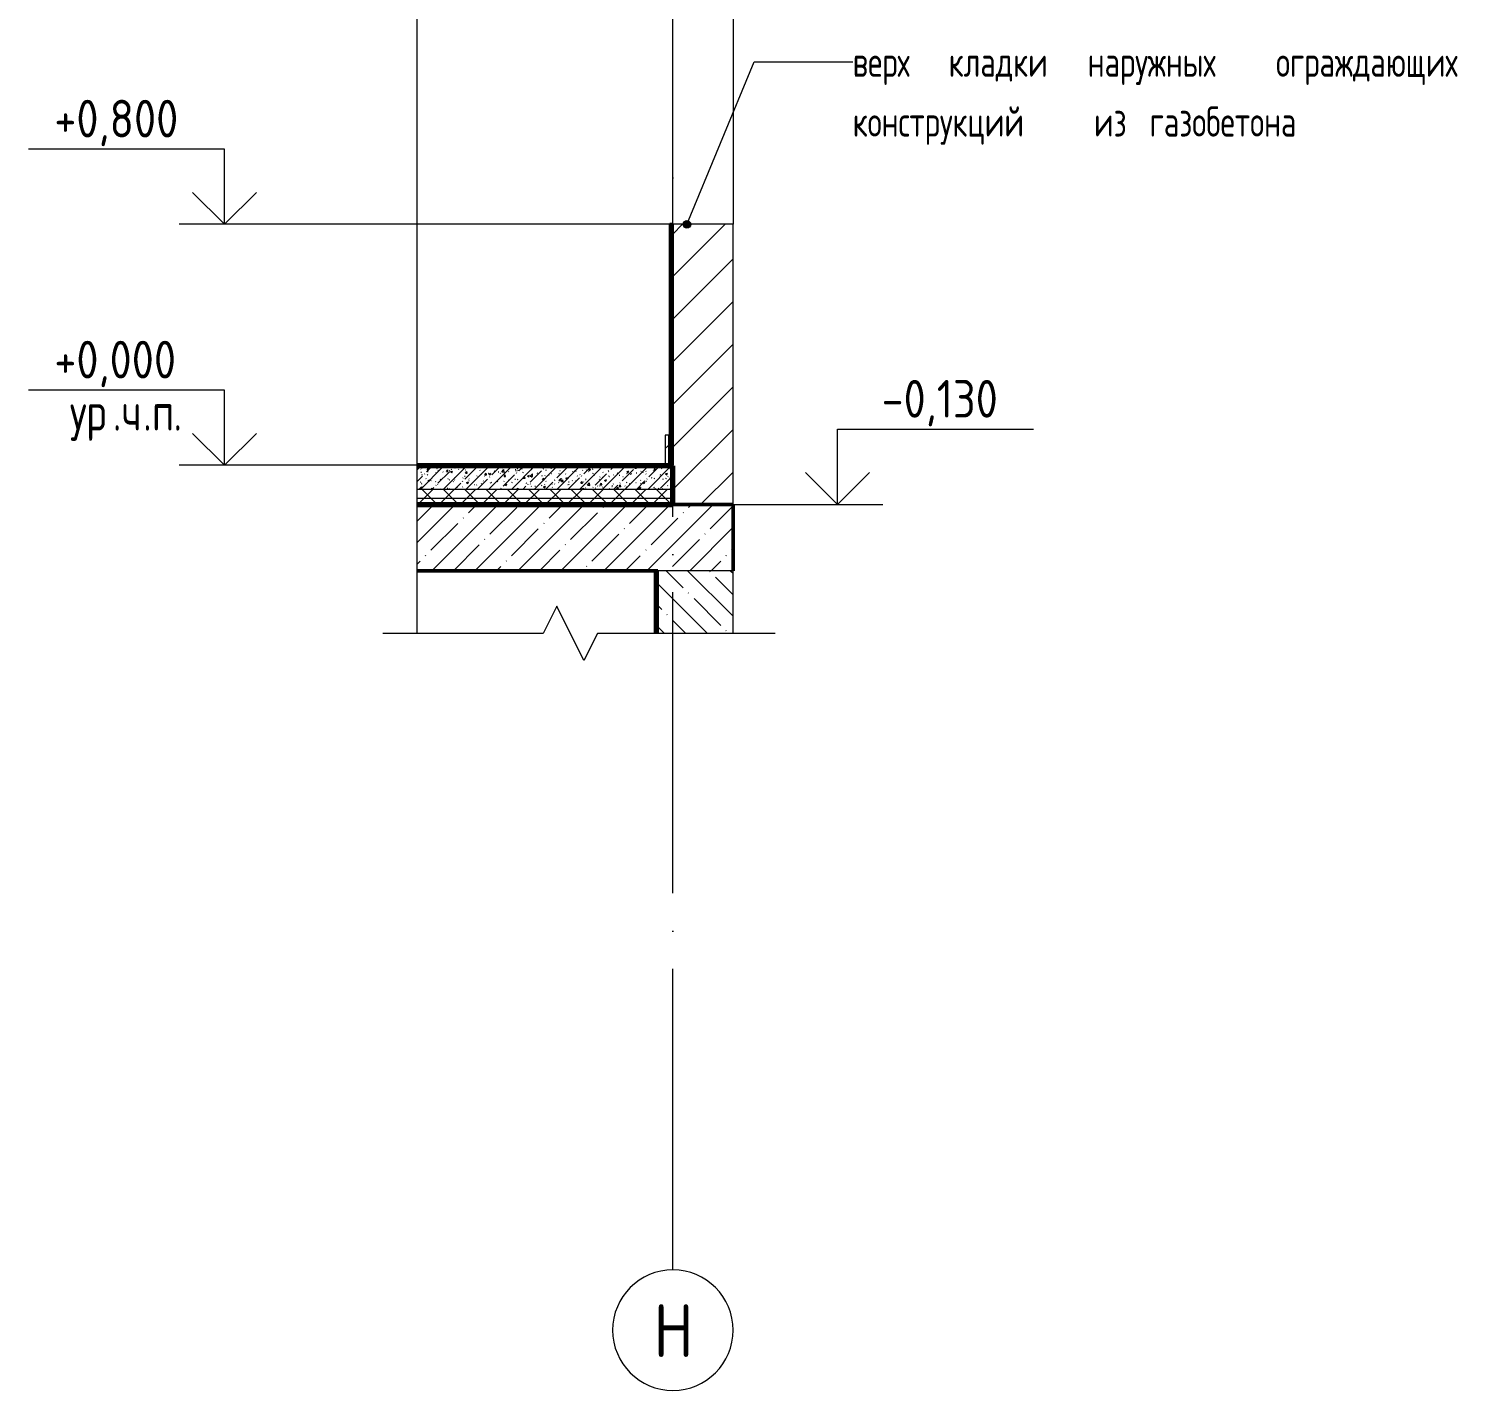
# Model space of a CAD drawing. Header units: millimetres. Extents: x -68946 to 288321, y -402657 to 324925.
# Drawn here: x 283371 to 288113, y 260112 to 264633 of the extents above; entities that cross this region are included whole.
import ezdxf

# ---------------------------------------------------------------- set-up
doc = ezdxf.new("R2010")
doc.units = ezdxf.units.MM
doc.linetypes.add('ADSK_Линия сетки_2_', pattern=[1250, 1000, -125, 0, -125])
doc.linetypes.add('ADSK_Линия сетки_3_', pattern=[1250, 1000, -125, 0, -125])
for name, color, linetype, lineweight in [('A-____-NOTE-TEXT', 250, 'Continuous', 9), ('A-CLNG-____-OTLN', 250, 'Continuous', 9), ('A-DETL-____-OTLN', 250, 'Continuous', 5), ('A-DETL-GENF-OTLN', 250, 'Continuous', 5), ('A-FLOR-____-MCUT', 250, 'Continuous', 9), ('A-FLOR-____-PATT', 250, 'Continuous', 25), ('A-FLOR-FNSH-MCUT', 250, 'Continuous', 25), ('A-WALL-____-MCUT', 250, 'Continuous', 13), ('A-WALL-____-PATT', 250, 'Continuous', 13), ('A-WALL-FNSH-MCUT', 250, 'Continuous', 13), ('G-____-____-DIMS', 250, 'Continuous', 9), ('G-____-____-TEXT', 250, 'Continuous', 9), ('S-GRID-____-IDEN', 250, 'Continuous', 9), ('S-GRID-____-OTLN', 250, 'Continuous', 9)]:
    doc.layers.add(name, color=color, linetype=linetype, lineweight=lineweight)
doc.styles.add('GOST Common_4', font='', dxfattribs={"width": 0.9, "height": 175})
doc.styles.add('GOST Common_5', font='', dxfattribs={"width": 0.8, "height": 125})
doc.styles.add('GOST Common_6', font='', dxfattribs={"width": 0.9, "height": 125})
doc.styles.add('ISOCPEUR_I_3', font='ГОСТ тип А.ttf', dxfattribs={"width": 0.9, "height": 100})
doc.styles.get('GOST Common_4').set_extended_font_data('GOST Common')
doc.styles.get('GOST Common_5').set_extended_font_data('GOST Common')
doc.styles.get('GOST Common_6').set_extended_font_data('GOST Common')
pattern_1 = [(45, (-43543.95, 4850), (-71.2806, 71.2806), []), (45, (-43472.67, 4850), (-71.2806, 71.2806), [126.008, -25.202, 1.676, -23.525])]

# ---------------------------------------------------------------- blocks, each defined once
blk = doc.blocks.new('Ось сетки - Круг_Ø8 мм-950900-А-А')
at = {"layer": 'S-GRID-____-IDEN', "color": 70, "lineweight": 20}
for start, end in [(0, 180), (180, 360)]:
    blk.add_arc((-43525, -2870.9), 200, start, end, dxfattribs=at)
blk = doc.blocks.new('0083_СОШ675_ВК_R22_rvt-1-А-А')
at = {"layer": 'S-GRID-____-OTLN', "linetype": 'ADSK_Линия сетки_2_'}
blk.add_line((-43525, -2670.9), (-43525, 5860.9), dxfattribs=at)
at = {"layer": 'S-GRID-____-IDEN', "color": 190, "lineweight": 5}
blk.add_blockref('Ось сетки - Круг_Ø8 мм-950900-А-А', (0, 0), dxfattribs=at)
at = {"layer": 'S-GRID-____-IDEN', "insert": (-43589.3, -2784.7), "char_height": 175, "width": 155.127, "attachment_point": 1, "style": 'GOST Common_4'}
blk.add_mtext('\\fGOST Common|b0|i0|c204|p34|;\\W.9;Н', dxfattribs=at)
blk = doc.blocks.new('Ось сетки - Круг_Ø8 мм-8258-А-А')
at = {"layer": 'S-GRID-____-IDEN', "color": 70, "lineweight": 20}
for start, end in [(0, 180), (180, 360)]:
    blk.add_arc((-43525, -2870.9), 200, start, end, dxfattribs=at)
blk = doc.blocks.new('0083_СОШ675_АИ_R22_rvt-2-А-А')
at = {"layer": 'A-FLOR-____-PATT', "lineweight": 9}
h = blk.add_hatch(dxfattribs=at)
h.set_pattern_fill('FP_54', color=90, style=0, pattern_type=2)
h.set_pattern_definition([(45, (-43543.95, 4850), (-37.717, 37.717), [53.34, -8.89, 1.778, -8.89]), (45, (-43543.95, 4887.694), (-37.717, 37.717), []), (50, (-43543.95, 4850), (63.764, -5.5789), [6.667, -73.342]), (355, (-43543.95, 4850), (-12.335, 66.8695), [5.334, -58.674]), (100.451, (-43538.635, 4849.535), (51.4304, 61.291), [5.667, -62.332]), (46.184, (-43543.95, 4867.78), (94.877, -14.715), [10.001, -110.014]), (96.636, (-43536.04, 4866.55), (83.091, 86.599), [8.5, -93.497]), (351.184, (-43543.95, 4867.78), (83.092, 86.599), [8.001, -88.011]), (21, (-43535.06, 4863.335), (53.0645, -35.7927), [6.667, -73.342]), (326, (-43535.06, 4863.335), (21.6307, 64.4655), [5.334, -58.674]), (71.451, (-43530.64, 4860.35), (74.6965, 28.6724), [5.667, -62.332]), (37.5, (-43543.95, 4850), (1.0804, 29.59427), [1.676, -56.286, 1.676, -57.887, -58.896]), (37.5, (-43543.95, 4850), (1.0804, 29.59427), [-117.526, 1.676, -57.22]), (7.5, (-43543.95, 4850), (23.3864, 35.0635), [1.676, -32.283, 1.676, -54.953, -22.447]), (7.5, (-43543.95, 4850), (23.3864, 35.0635), [-90.589, 1.676, -20.771]), (327.5, (-43563.773, 4850), (47.45657, -2.00547), [1.676, -20.549, 1.676, -67.666, -92.012]), (327.5, (-43563.773, 4850), (47.45657, -2.00547), [-91.567, 1.676, -90.335]), (317.5, (-43572.663, 4850), (51.845, 8.899), [1.676, -27.216, 1.676, -44.374, -65.342]), (317.5, (-43572.663, 4850), (51.845, 8.899), [-74.943, 1.676, -63.665])])
h.paths.add_polyline_path([(-44373.7, 4120), (-43525, 4120), (-43525, 4198), (-44373.7, 4198)])
h = blk.add_hatch(dxfattribs=at)
h.set_pattern_fill('FP_57', color=90, style=0, pattern_type=2)
h.set_pattern_definition([(45, (-43543.95, 4850), (-35.35534, 35.35534), []), (135, (-43543.95, 4850), (-35.35534, -35.35534), [])])
h.paths.add_polyline_path([(-43525, -130), (-43525, -80), (-44373.7, -80), (-44373.7, -130)])
at = {"layer": 'A-WALL-____-PATT', "lineweight": 9}
for color, points in [(140, [(-43525, 4200), (-43525, 4451.4), (-43535, 4451.4), (-43535, 4200)]), (214, [(-43575, -558), (-43575, -350), (-43585, -350), (-43585, -558)])]:
    blk.add_hatch(color=color, dxfattribs=at).paths.add_polyline_path(points)
h = blk.add_hatch(dxfattribs=at)
h.set_pattern_fill('FP_53', color=252, style=0, pattern_type=2)
h.set_pattern_definition(pattern_1)
h.paths.add_polyline_path([(-43535, 4200), (-43535, 4300), (-43540, 4300), (-43540, 4200)])
h = blk.add_hatch(color=140, dxfattribs=at)
h.paths.add_polyline_path([(-43535, 0), (-43525, 0), (-43525, 800), (-43535, 800)])
h.paths.add_polyline_path([(-43535, 3300), (-43525, 3300), (-43525, 3900), (-43535, 3900)])
h = blk.add_hatch(dxfattribs=at)
h.set_pattern_fill('FP_53', color=252, style=0, pattern_type=2)
h.set_pattern_definition(pattern_1)
h.paths.add_polyline_path([(-43540, 0), (-43540, 100), (-43550, 100), (-43550, 0)])
h = blk.add_hatch(dxfattribs=at)
h.set_pattern_fill('FP_53', color=252, style=0, pattern_type=2)
h.set_pattern_definition(pattern_1)
h.paths.add_polyline_path([(-43535, 0), (-43535, 100), (-43540, 100), (-43540, 0)])
at = {"layer": 'A-CLNG-____-OTLN', "color": 90}
for p, q in [((-43555, 3300), (-44373.7, 3300)), ((-43585, -350), (-44373.7, -350))]:
    blk.add_line(p, q, dxfattribs=at)
at = {"layer": 'A-FLOR-____-MCUT', "color": 70, "lineweight": 20}
blk.add_line((-43525, -80), (-44373.7, -80), dxfattribs=at)
at = {"layer": 'A-FLOR-FNSH-MCUT', "color": 90, "lineweight": 9}
for p, q in [((-43525, 4200), (-44373.7, 4200)), ((-43525, 4198), (-43525, 4200)), ((-43525, 0), (-44373.7, 0)), ((-43525, -2), (-43525, 0))]:
    blk.add_line(p, q, dxfattribs=at)
at = {"layer": 'A-FLOR-FNSH-MCUT', "color": 220, "lineweight": 70}
for p, q in [((-43525, 4198), (-44373.7, 4198)), ((-43525, 4120), (-43525, 4198)), ((-44373.7, 4120), (-43525, 4120)), ((-43525, -2), (-44373.7, -2)), ((-43525, -80), (-43525, -2)), ((-43525, -130), (-43525, -80)), ((-44373.7, -130), (-43525, -130))]:
    blk.add_line(p, q, dxfattribs=at)
at = {"layer": 'A-WALL-____-MCUT', "color": 180, "lineweight": 35}
for p, q in [((-43535, 4451.4), (-43535, 4200)), ((-43525, 4200), (-43525, 4451.4)), ((-43535, 4200), (-43525, 4200)), ((-43525, 3900), (-43535, 3900)), ((-43535, 3900), (-43535, 3300)), ((-43525, 3300), (-43525, 3900)), ((-43535, 3300), (-43525, 3300)), ((-43525, 800), (-43535, 800)), ((-43535, 800), (-43535, 0)), ((-43525, 0), (-43525, 800)), ((-43535, 0), (-43525, 0)), ((-43575, -350), (-43585, -350)), ((-43585, -350), (-43585, -558)), ((-43575, -558), (-43575, -350))]:
    blk.add_line(p, q, dxfattribs=at)
at = {"layer": 'A-WALL-FNSH-MCUT', "color": 90, "lineweight": 9}
for p, q in [((-43525, 4300), (-43540, 4300)), ((-43540, 4300), (-43540, 4200)), ((-43525, 4200), (-43525, 4300)), ((-43540, 4200), (-43525, 4200)), ((-43535, 100), (-43550, 100)), ((-43550, 100), (-43550, 0)), ((-43525, 100), (-43540, 100)), ((-43540, 100), (-43540, 0)), ((-43535, 0), (-43535, 100)), ((-43525, 0), (-43525, 100)), ((-43550, 0), (-43535, 0)), ((-43540, 0), (-43525, 0))]:
    blk.add_line(p, q, dxfattribs=at)
at = {"layer": 'S-GRID-____-OTLN', "linetype": 'ADSK_Линия сетки_3_'}
blk.add_line((-43525, -2670.9), (-43525, 5860.9), dxfattribs=at)
at = {"layer": 'S-GRID-____-IDEN', "color": 190, "lineweight": 5}
blk.add_blockref('Ось сетки - Круг_Ø8 мм-8258-А-А', (0, 0), dxfattribs=at)
at = {"layer": 'S-GRID-____-IDEN', "insert": (-43589.3, -2784.7), "char_height": 175, "width": 155.127, "attachment_point": 1, "style": 'GOST Common_4'}
blk.add_mtext('\\fGOST Common|b0|i0|c204|p34|;\\W.9;Н', dxfattribs=at)
blk = doc.blocks.new('DET_L_Линия разрыва - М50-40156119-А-А')
at = {"layer": 'A-DETL-GENF-OTLN', "lineweight": 9}
for p, q in [((-44373.7, 2085.2), (-44373.7, 4451.4)), ((-44463.7, 1950.2), (-44283.7, 2040.2)), ((-44283.7, 2040.2), (-44373.7, 2085.2)), ((-44373.7, 1905.2), (-44463.7, 1950.2)), ((-44373.7, -558), (-44373.7, 1905.2))]:
    blk.add_line(p, q, dxfattribs=at)
blk = doc.blocks.new('DET_L_Линия разрыва - М50-40156123-А-А')
at = {"layer": 'A-DETL-GENF-OTLN', "lineweight": 9}
for p, q in [((-43910.5, -468), (-43955.5, -558)), ((-43820.5, -648), (-43910.5, -468)), ((-43955.5, -558), (-44487.7, -558)), ((-43775.5, -558), (-43820.5, -648)), ((-43185.5, -558), (-43775.5, -558))]:
    blk.add_line(p, q, dxfattribs=at)
blk = doc.blocks.new('Высотные отметки - Стрелка вверх_ур_ч_п_-32693425-А-А')
at = {"layer": 'A-____-NOTE-TEXT'}
for p, q in [((-45013.4, 250), (-45663.4, 250)), ((-45013.4, 0), (-45013.4, 250)), ((-45013.4, 0), (-45119.4, 106.1)), ((-45013.4, 0), (-44907.3, 106.1)), ((-44863.4, 0), (-45163.4, 0))]:
    blk.add_line(p, q, dxfattribs=at)
blk = doc.blocks.new('Высотные отметки - Стрелка вверх-32693645-А-А')
at = {"layer": 'A-____-NOTE-TEXT'}
for p, q in [((-45013.4, 1050), (-45663.4, 1050)), ((-45013.4, 800), (-45013.4, 1050)), ((-45013.4, 800), (-45119.4, 906.1)), ((-45013.4, 800), (-44907.3, 906.1)), ((-44863.4, 800), (-45163.4, 800))]:
    blk.add_line(p, q, dxfattribs=at)

msp = doc.modelspace()

# ---------------------------------------------------------------- hatches: boundary and pattern name
at = {"layer": 'A-FLOR-____-PATT', "lineweight": 9}
h = msp.add_hatch(dxfattribs=at)
h.set_pattern_fill('FP_54', color=256, style=0, pattern_type=2)
h.set_pattern_definition([(45, (285490.39, 268033.19), (-37.7171, 37.7171), [53.34, -8.89, 1.778, -8.89]), (45, (285490.39, 268070.88), (-37.7171, 37.7171), []), (50, (285490.39, 268033.19), (63.7639, -5.57885), [6.667, -73.342]), (355, (285490.39, 268033.19), (-12.3349, 66.8695), [5.334, -58.674]), (100.451, (285495.704, 268032.723), (51.43036, 61.291), [5.667, -62.332]), (46.184, (285490.39, 268050.97), (94.8772, -14.7148), [10.001, -110.014]), (96.636, (285498.3, 268049.74), (83.0912, 86.5993), [8.5, -93.497]), (351.184, (285490.39, 268050.97), (83.092, 86.5993), [8.001, -88.011]), (21, (285499.28, 268046.523), (53.0645, -35.7927), [6.667, -73.342]), (326, (285499.28, 268046.523), (21.6307, 64.4655), [5.334, -58.674]), (71.451, (285503.7, 268043.54), (74.69646, 28.6724), [5.667, -62.332]), (37.5, (285490.39, 268033.188), (1.08041, 29.59427), [1.676, -56.286, 1.676, -57.887, -58.896]), (37.5, (285490.39, 268033.188), (1.08041, 29.59427), [-117.526, 1.676, -57.22]), (7.5, (285490.39, 268033.188), (23.38637, 35.0635), [1.676, -32.283, 1.676, -54.953, -22.447]), (7.5, (285490.39, 268033.188), (23.38637, 35.0635), [-90.589, 1.676, -20.771]), (327.5, (285470.566, 268033.188), (47.45657, -2.00547), [1.676, -20.549, 1.676, -67.666, -92.012]), (327.5, (285470.566, 268033.188), (47.45657, -2.00547), [-91.567, 1.676, -90.335]), (317.5, (285461.676, 268033.19), (51.84495, 8.89904), [1.676, -27.216, 1.676, -44.374, -65.342]), (317.5, (285461.676, 268033.19), (51.84495, 8.89904), [-74.943, 1.676, -63.665])])
h.paths.add_polyline_path([(285509.338, 263103.1883), (285509.338, 263181.1883), (284660.6662, 263181.1883), (284660.6662, 263103.1883)])
h = msp.add_hatch(dxfattribs=at)
h.set_pattern_fill('FP_53', color=256, style=0, pattern_type=2)
h.set_pattern_definition([(45, (285490.39, 268033.19), (-71.2806, 71.2806), []), (45, (285561.67, 268033.19), (-71.2806, 71.2806), [126.008, -25.202, 1.676, -23.525])])
h.paths.add_polyline_path([(285709.338, 262833.1883), (285709.338, 263053.1883), (284660.6662, 263053.1883), (284660.6662, 262833.1883)])
at = {"layer": 'A-WALL-____-PATT', "lineweight": 15}
h = msp.add_hatch(dxfattribs=at)
h.set_pattern_fill('FP_56', color=256, style=0, pattern_type=2)
h.set_pattern_definition([(45, (285490.39, 268033.19), (-70.7107, 70.7107), [])])
h.paths.add_polyline_path([(285709.338, 263053.1883), (285709.338, 263983.1883), (285509.338, 263983.1883), (285509.338, 263053.1883)])
h = msp.add_hatch(dxfattribs=at)
h.set_pattern_fill('FP_55', color=256, style=0, pattern_type=2)
h.set_pattern_definition([(135, (285490.39, 268033.19), (-71.2806, -71.2806), []), (135, (285561.67, 268033.19), (-71.2806, -71.2806), [126.008, -25.202, 1.676, -23.525])])
h.paths.add_polyline_path([(285709.338, 262625.1536), (285709.338, 262833.1883), (285459.338, 262833.1883), (285459.338, 262625.1536)])
at = {"layer": 'G-____-____-TEXT'}
h = msp.add_hatch(color=110, dxfattribs=at)
edge = h.paths.add_edge_path()
edge.add_arc((285556.0797, 263982.952), 12.5, 0, 360)

# ---------------------------------------------------------------- linework, layer by layer
at = {"layer": 'A-CLNG-____-OTLN'}
msp.add_line((285454.338, 262832.1883), (284660.6662, 262832.1883), dxfattribs=at)
at = {"layer": 'A-DETL-____-OTLN', "lineweight": 9}
for p, q in [((285509.338, 263983.1883), (285509.338, 266483.1883)), ((285709.3386, 266483.1883), (285709.3386, 263983.1883))]:
    msp.add_line(p, q, dxfattribs=at)
at = {"layer": 'A-FLOR-____-MCUT'}
for p, q in [((285509.338, 263181.1883), (284660.6662, 263181.1883)), ((285509.338, 263103.1883), (284660.6662, 263103.1883))]:
    msp.add_line(p, q, dxfattribs=at)
at = {"layer": 'A-FLOR-FNSH-MCUT', "color": 100, "lineweight": 9}
for p, q in [((285509.338, 263183.1883), (284660.6662, 263183.1883)), ((285509.338, 263073.1883), (285509.338, 263183.1883))]:
    msp.add_line(p, q, dxfattribs=at)
at = {"layer": 'A-FLOR-FNSH-MCUT', "color": 60, "lineweight": 15}
for p, q in [((285509.338, 263073.1883), (284660.6662, 263073.1883)), ((285509.338, 263053.1883), (285509.338, 263073.1883))]:
    msp.add_line(p, q, dxfattribs=at)
at = {"layer": 'A-FLOR-FNSH-MCUT', "color": 210, "lineweight": 50}
for p, q in [((285709.338, 263053.1883), (284660.6662, 263053.1883)), ((285709.338, 262833.1883), (285709.338, 263053.1883)), ((284660.6662, 262833.1883), (285459.338, 262833.1883))]:
    msp.add_line(p, q, dxfattribs=at)
at = {"layer": 'A-WALL-____-MCUT', "lineweight": 15}
for p, q in [((285509.338, 263983.1883), (285509.338, 263053.1883)), ((285709.338, 263983.1883), (285509.338, 263983.1883)), ((285709.338, 263053.1883), (285709.338, 263983.1883)), ((285509.338, 263053.1883), (285709.338, 263053.1883)), ((285459.338, 262833.1883), (285459.338, 262625.1536)), ((285709.338, 262833.1883), (285459.338, 262833.1883)), ((285709.338, 262625.1536), (285709.338, 262833.1883))]:
    msp.add_line(p, q, dxfattribs=at)
at = {"layer": 'G-____-____-DIMS'}
for p, q in [((284969.3092, 263983.1883), (284020.9662, 263983.1883)), ((285562.769, 263983.1883), (284969.3092, 263983.1883)), ((285388.1114, 263183.1883), (284020.9662, 263183.1883)), ((285472.8194, 263183.1883), (285388.1114, 263183.1883)), ((284842.469, 263053.1883), (286055.7473, 263053.1883)), ((285176.2869, 263053.1883), (284842.469, 263053.1883))]:
    msp.add_line(p, q, dxfattribs=at)
at = {"layer": 'G-____-____-TEXT', "color": 110}
for p, q in [((285556.0797, 263982.952), (285779.0912, 264522.7981)), ((285779.0912, 264522.7981), (286106.2848, 264522.7981))]:
    msp.add_line(p, q, dxfattribs=at)
msp.add_circle((285556.0797, 263982.952), 12.5, dxfattribs=at)

# ---------------------------------------------------------------- block references
at = {"color": 210, "lineweight": 5}
for name in ['0083_СОШ675_АИ_R22_rvt-2-А-А', '0083_СОШ675_ВК_R22_rvt-1-А-А']:
    msp.add_blockref(name, (329034.3386, 263183.1883), dxfattribs=at)
at = {"layer": 'A-____-NOTE-TEXT'}
for name in ['Высотные отметки - Стрелка вверх-32693645-А-А', 'Высотные отметки - Стрелка вверх_ур_ч_п_-32693425-А-А']:
    msp.add_blockref(name, (329034.3386, 263183.1883), dxfattribs=at)
at = {"layer": 'A-DETL-GENF-OTLN', "lineweight": 9}
for name in ['DET_L_Линия разрыва - М50-40156119-А-А', 'DET_L_Линия разрыва - М50-40156123-А-А']:
    msp.add_blockref(name, (329034.3386, 263183.1883), dxfattribs=at)
at = {"layer": 'G-____-____-DIMS', "extrusion": (0, 0, -1)}
msp.add_blockref('Высотные отметки - Стрелка вверх-32693645-А-А', (-241042.3749, 262253.1883), dxfattribs=at)

# ---------------------------------------------------------------- texts
at = {"layer": 'G-____-____-DIMS', "char_height": 125, "attachment_point": 1, "line_spacing_factor": 1.022761, "style": 'GOST Common_6'}
for s, insert, width in [('+0,800', (283456.6282, 264396.5418), 514.411284), ('+0,000', (283456.6282, 263596.5418), 514.411284), ('-0,130', (286202.0947, 263466.5418), 488.766147)]:
    msp.add_mtext(s, dxfattribs=dict(at, insert=insert, width=width))
at = {"layer": 'G-____-____-DIMS', "char_height": 125, "attachment_point": 1, "style": 'GOST Common_5'}
for s, insert, width in [('ур', (283508.0034, 263423.4612), 173.1645), ('\\fGOST Common|b0|i0|c204|p34|;\\W.8;ч', (283679.9826, 263423.4612), 86.58225), ('\\fGOST Common|b0|i0|c204|p34|;\\W.8;п', (283780.5243, 263423.4612), 86.58225), ('\\fGOST Common|b0|i0|c204|p34|;\\W.8;.', (283650.8784, 263423.4612), 35.27425), ('\\fGOST Common|b0|i0|c204|p34|;\\W.8;.', (283751.4201, 263423.4612), 35.27425), ('\\fGOST Common|b0|i0|c204|p34|;\\W.8;.', (283851.9618, 263423.4612), 35.27425)]:
    msp.add_mtext(s, dxfattribs=dict(at, insert=insert, width=width))
at = {"layer": 'G-____-____-TEXT', "color": 7, "char_height": 100, "attachment_point": 1, "style": 'ISOCPEUR_I_3'}
for s, insert, width in [('верх', (286106.2848, 264572.7981), 317.46825), ('кладки', (286424.777, 264572.7981), 490.63275), ('наружных', (286886.1442, 264572.7981), 689.050406), ('ограждающих', (287511.2223, 264572.7981), 981.2655), ('конструкций', (286106.2848, 264374.3606), 901.898438), ('из', (286906.9801, 264374.3606), 155.126531), ('газобетона', (287091.527, 264374.3606), 844.176938)]:
    msp.add_mtext(s, dxfattribs=dict(at, insert=insert, width=width))

doc.saveas('drawing.dxf')
